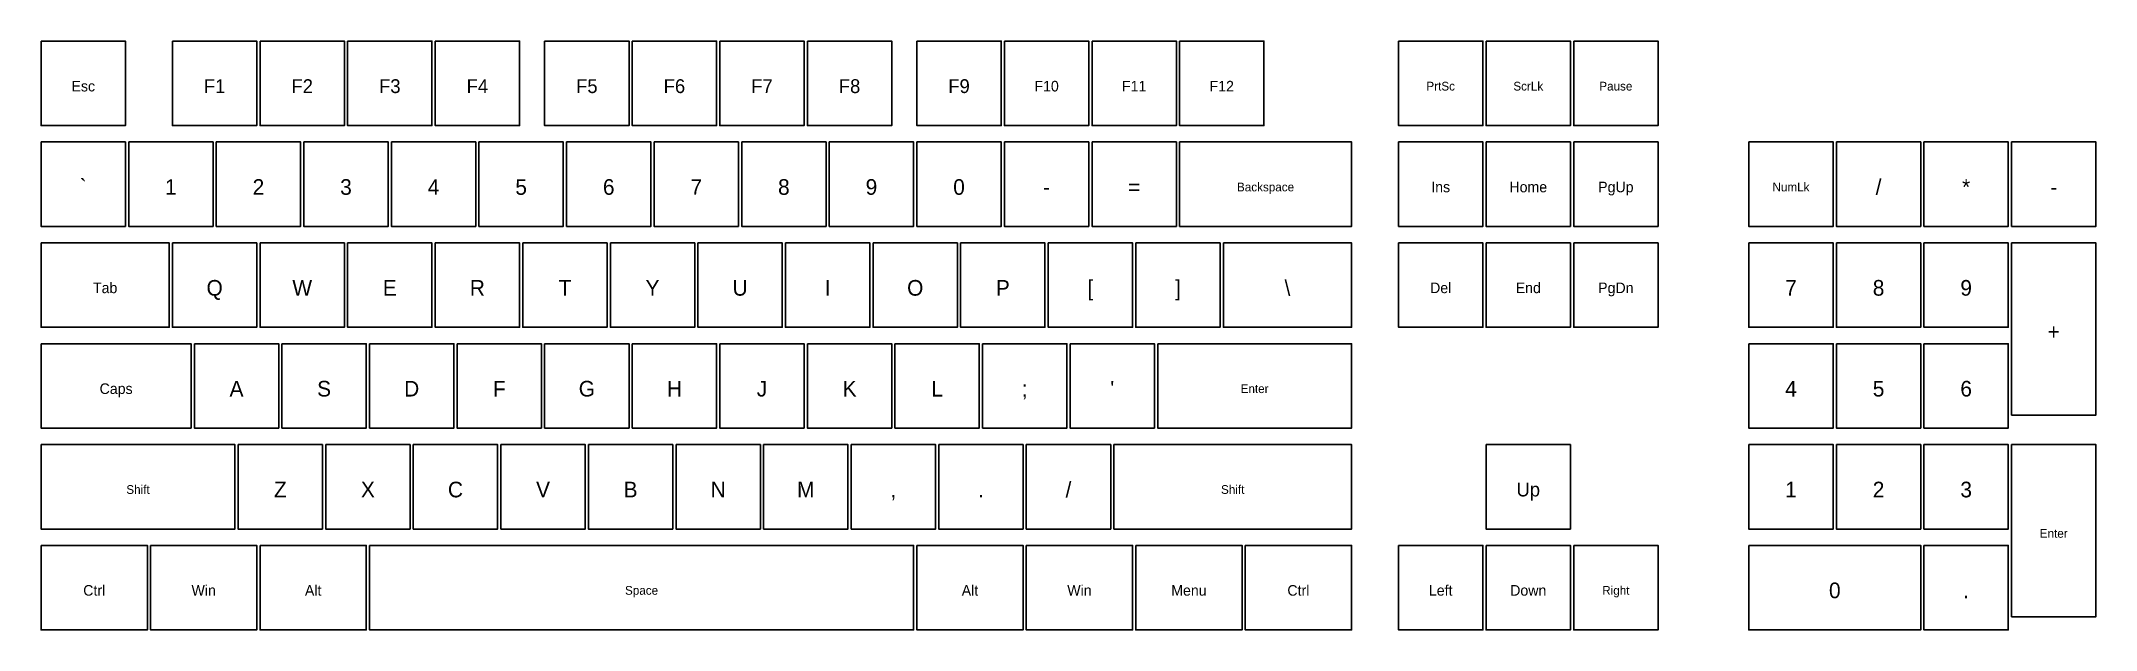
# Model space of a CAD drawing. Header units: inches. Extents: x 0 to 447, y -128 to 0.
import ezdxf
from ezdxf.enums import TextEntityAlignment as Align

# ---------------------------------------------------------------- set-up
doc = ezdxf.new("R2010")
doc.units = ezdxf.units.IN
doc.header["$MEASUREMENT"] = 0

msp = doc.modelspace()

# ---------------------------------------------------------------- linework, layer by layer
for points in [[(0.35, -0.35), (18.7, -0.35), (18.7, -18.7), (0.35, -18.7)], [(28.925, -0.35), (47.275, -0.35), (47.275, -18.7), (28.925, -18.7)], [(47.975, -0.35), (66.325, -0.35), (66.325, -18.7), (47.975, -18.7)], [(67.025, -0.35), (85.375, -0.35), (85.375, -18.7), (67.025, -18.7)], [(86.075, -0.35), (104.425, -0.35), (104.425, -18.7), (86.075, -18.7)], [(109.8875, -0.35), (128.2375, -0.35), (128.2375, -18.7), (109.8875, -18.7)], [(128.9375, -0.35), (147.2875, -0.35), (147.2875, -18.7), (128.9375, -18.7)], [(147.9875, -0.35), (166.3375, -0.35), (166.3375, -18.7), (147.9875, -18.7)], [(167.0375, -0.35), (185.3875, -0.35), (185.3875, -18.7), (167.0375, -18.7)], [(190.85, -0.35), (209.2, -0.35), (209.2, -18.7), (190.85, -18.7)], [(209.9, -0.35), (228.25, -0.35), (228.25, -18.7), (209.9, -18.7)], [(228.95, -0.35), (247.3, -0.35), (247.3, -18.7), (228.95, -18.7)], [(248, -0.35), (266.35, -0.35), (266.35, -18.7), (248, -18.7)], [(295.625, -0.35), (313.975, -0.35), (313.975, -18.7), (295.625, -18.7)], [(314.675, -0.35), (333.025, -0.35), (333.025, -18.7), (314.675, -18.7)], [(333.725, -0.35), (352.075, -0.35), (352.075, -18.7), (333.725, -18.7)], [(0.35, -22.2575), (18.7, -22.2575), (18.7, -40.6075), (0.35, -40.6075)], [(19.4, -22.2575), (37.75, -22.2575), (37.75, -40.6075), (19.4, -40.6075)], [(38.45, -22.2575), (56.8, -22.2575), (56.8, -40.6075), (38.45, -40.6075)], [(57.5, -22.2575), (75.85, -22.2575), (75.85, -40.6075), (57.5, -40.6075)], [(76.55, -22.2575), (94.9, -22.2575), (94.9, -40.6075), (76.55, -40.6075)], [(95.6, -22.2575), (113.95, -22.2575), (113.95, -40.6075), (95.6, -40.6075)], [(114.65, -22.2575), (133, -22.2575), (133, -40.6075), (114.65, -40.6075)], [(133.7, -22.2575), (152.05, -22.2575), (152.05, -40.6075), (133.7, -40.6075)], [(152.75, -22.2575), (171.1, -22.2575), (171.1, -40.6075), (152.75, -40.6075)], [(171.8, -22.2575), (190.15, -22.2575), (190.15, -40.6075), (171.8, -40.6075)], [(190.85, -22.2575), (209.2, -22.2575), (209.2, -40.6075), (190.85, -40.6075)], [(209.9, -22.2575), (228.25, -22.2575), (228.25, -40.6075), (209.9, -40.6075)], [(228.95, -22.2575), (247.3, -22.2575), (247.3, -40.6075), (228.95, -40.6075)], [(248, -22.2575), (285.4, -22.2575), (285.4, -40.6075), (248, -40.6075)], [(295.625, -22.2575), (313.975, -22.2575), (313.975, -40.6075), (295.625, -40.6075)], [(314.675, -22.2575), (333.025, -22.2575), (333.025, -40.6075), (314.675, -40.6075)], [(333.725, -22.2575), (352.075, -22.2575), (352.075, -40.6075), (333.725, -40.6075)], [(371.825, -22.2575), (390.175, -22.2575), (390.175, -40.6075), (371.825, -40.6075)], [(390.875, -22.2575), (409.225, -22.2575), (409.225, -40.6075), (390.875, -40.6075)], [(409.925, -22.2575), (428.275, -22.2575), (428.275, -40.6075), (409.925, -40.6075)], [(428.975, -22.2575), (447.325, -22.2575), (447.325, -40.6075), (428.975, -40.6075)], [(0.35, -44.165), (28.225, -44.165), (28.225, -62.515), (0.35, -62.515)], [(28.925, -44.165), (47.275, -44.165), (47.275, -62.515), (28.925, -62.515)], [(47.975, -44.165), (66.325, -44.165), (66.325, -62.515), (47.975, -62.515)], [(67.025, -44.165), (85.375, -44.165), (85.375, -62.515), (67.025, -62.515)], [(86.075, -44.165), (104.425, -44.165), (104.425, -62.515), (86.075, -62.515)], [(105.125, -44.165), (123.475, -44.165), (123.475, -62.515), (105.125, -62.515)], [(124.175, -44.165), (142.525, -44.165), (142.525, -62.515), (124.175, -62.515)], [(143.225, -44.165), (161.575, -44.165), (161.575, -62.515), (143.225, -62.515)], [(162.275, -44.165), (180.625, -44.165), (180.625, -62.515), (162.275, -62.515)], [(181.325, -44.165), (199.675, -44.165), (199.675, -62.515), (181.325, -62.515)], [(200.375, -44.165), (218.725, -44.165), (218.725, -62.515), (200.375, -62.515)], [(219.425, -44.165), (237.775, -44.165), (237.775, -62.515), (219.425, -62.515)], [(238.475, -44.165), (256.825, -44.165), (256.825, -62.515), (238.475, -62.515)], [(257.525, -44.165), (285.4, -44.165), (285.4, -62.515), (257.525, -62.515)], [(295.625, -44.165), (313.975, -44.165), (313.975, -62.515), (295.625, -62.515)], [(314.675, -44.165), (333.025, -44.165), (333.025, -62.515), (314.675, -62.515)], [(333.725, -44.165), (352.075, -44.165), (352.075, -62.515), (333.725, -62.515)], [(371.825, -44.165), (390.175, -44.165), (390.175, -62.515), (371.825, -62.515)], [(390.875, -44.165), (409.225, -44.165), (409.225, -62.515), (390.875, -62.515)], [(409.925, -44.165), (428.275, -44.165), (428.275, -62.515), (409.925, -62.515)], [(428.975, -44.165), (447.325, -44.165), (447.325, -81.565), (428.975, -81.565)], [(0.35, -66.0725), (32.9875, -66.0725), (32.9875, -84.4225), (0.35, -84.4225)], [(33.6875, -66.0725), (52.0375, -66.0725), (52.0375, -84.4225), (33.6875, -84.4225)], [(52.7375, -66.0725), (71.0875, -66.0725), (71.0875, -84.4225), (52.7375, -84.4225)], [(71.7875, -66.0725), (90.1375, -66.0725), (90.1375, -84.4225), (71.7875, -84.4225)], [(90.8375, -66.0725), (109.1875, -66.0725), (109.1875, -84.4225), (90.8375, -84.4225)], [(109.8875, -66.0725), (128.2375, -66.0725), (128.2375, -84.4225), (109.8875, -84.4225)], [(128.9375, -66.0725), (147.2875, -66.0725), (147.2875, -84.4225), (128.9375, -84.4225)], [(147.9875, -66.0725), (166.3375, -66.0725), (166.3375, -84.4225), (147.9875, -84.4225)], [(167.0375, -66.0725), (185.3875, -66.0725), (185.3875, -84.4225), (167.0375, -84.4225)], [(186.0875, -66.0725), (204.4375, -66.0725), (204.4375, -84.4225), (186.0875, -84.4225)], [(205.1375, -66.0725), (223.4875, -66.0725), (223.4875, -84.4225), (205.1375, -84.4225)], [(224.1875, -66.0725), (242.5375, -66.0725), (242.5375, -84.4225), (224.1875, -84.4225)], [(243.2375, -66.0725), (285.4, -66.0725), (285.4, -84.4225), (243.2375, -84.4225)], [(371.825, -66.0725), (390.175, -66.0725), (390.175, -84.4225), (371.825, -84.4225)], [(390.875, -66.0725), (409.225, -66.0725), (409.225, -84.4225), (390.875, -84.4225)], [(409.925, -66.0725), (428.275, -66.0725), (428.275, -84.4225), (409.925, -84.4225)], [(0.35, -87.98), (42.5125, -87.98), (42.5125, -106.33), (0.35, -106.33)], [(43.2125, -87.98), (61.5625, -87.98), (61.5625, -106.33), (43.2125, -106.33)], [(62.2625, -87.98), (80.6125, -87.98), (80.6125, -106.33), (62.2625, -106.33)], [(81.3125, -87.98), (99.6625, -87.98), (99.6625, -106.33), (81.3125, -106.33)], [(100.3625, -87.98), (118.7125, -87.98), (118.7125, -106.33), (100.3625, -106.33)], [(119.4125, -87.98), (137.7625, -87.98), (137.7625, -106.33), (119.4125, -106.33)], [(138.4625, -87.98), (156.8125, -87.98), (156.8125, -106.33), (138.4625, -106.33)], [(157.5125, -87.98), (175.8625, -87.98), (175.8625, -106.33), (157.5125, -106.33)], [(176.5625, -87.98), (194.9125, -87.98), (194.9125, -106.33), (176.5625, -106.33)], [(195.6125, -87.98), (213.9625, -87.98), (213.9625, -106.33), (195.6125, -106.33)], [(214.6625, -87.98), (233.0125, -87.98), (233.0125, -106.33), (214.6625, -106.33)], [(233.7125, -87.98), (285.4, -87.98), (285.4, -106.33), (233.7125, -106.33)], [(314.675, -87.98), (333.025, -87.98), (333.025, -106.33), (314.675, -106.33)], [(371.825, -87.98), (390.175, -87.98), (390.175, -106.33), (371.825, -106.33)], [(390.875, -87.98), (409.225, -87.98), (409.225, -106.33), (390.875, -106.33)], [(409.925, -87.98), (428.275, -87.98), (428.275, -106.33), (409.925, -106.33)], [(428.975, -87.98), (447.325, -87.98), (447.325, -125.38), (428.975, -125.38)], [(0.35, -109.8875), (23.4625, -109.8875), (23.4625, -128.2375), (0.35, -128.2375)], [(24.1625, -109.8875), (47.275, -109.8875), (47.275, -128.2375), (24.1625, -128.2375)], [(47.975, -109.8875), (71.0875, -109.8875), (71.0875, -128.2375), (47.975, -128.2375)], [(71.7875, -109.8875), (190.15, -109.8875), (190.15, -128.2375), (71.7875, -128.2375)], [(190.85, -109.8875), (213.9625, -109.8875), (213.9625, -128.2375), (190.85, -128.2375)], [(214.6625, -109.8875), (237.775, -109.8875), (237.775, -128.2375), (214.6625, -128.2375)], [(238.475, -109.8875), (261.5875, -109.8875), (261.5875, -128.2375), (238.475, -128.2375)], [(262.2875, -109.8875), (285.4, -109.8875), (285.4, -128.2375), (262.2875, -128.2375)], [(295.625, -109.8875), (313.975, -109.8875), (313.975, -128.2375), (295.625, -128.2375)], [(314.675, -109.8875), (333.025, -109.8875), (333.025, -128.2375), (314.675, -128.2375)], [(333.725, -109.8875), (352.075, -109.8875), (352.075, -128.2375), (333.725, -128.2375)], [(371.825, -109.8875), (409.225, -109.8875), (409.225, -128.2375), (371.825, -128.2375)], [(409.925, -109.8875), (428.275, -109.8875), (428.275, -128.2375), (409.925, -128.2375)]]:
    msp.add_lwpolyline(points, close=True)

# ---------------------------------------------------------------- texts
for s, height, p in [('F1', 3, (38.1, -10.125)), ('F2', 3, (57.15, -10.125)), ('F3', 3, (76.2, -10.125)), ('F4', 3, (95.25, -10.125)), ('F5', 3, (119.0625, -10.125)), ('F6', 3, (138.1125, -10.125)), ('F7', 3, (157.1625, -10.125)), ('F8', 3, (176.2125, -10.125)), ('F9', 3, (200.025, -10.125)), ('Esc', 2.3, (9.525, -10.125)), ('F10', 2.3, (219.075, -10.125)), ('F11', 2.3, (238.125, -10.125)), ('F12', 2.3, (257.175, -10.125)), ('PrtSc', 1.9, (304.8, -10.125)), ('ScrLk', 1.9, (323.85, -10.125)), ('Pause', 1.9, (342.9, -10.125)), ('`', 3.4, (9.525, -32.0325)), ('1', 3.4, (28.575, -32.0325)), ('2', 3.4, (47.625, -32.0325)), ('3', 3.4, (66.675, -32.0325)), ('4', 3.4, (85.725, -32.0325)), ('5', 3.4, (104.775, -32.0325)), ('6', 3.4, (123.825, -32.0325)), ('7', 3.4, (142.875, -32.0325)), ('8', 3.4, (161.925, -32.0325)), ('9', 3.4, (180.975, -32.0325)), ('0', 3.4, (200.025, -32.0325)), ('Backspace', 1.9, (266.7, -32.0325)), ('Ins', 2.3, (304.8, -32.0325)), ('Home', 2.3, (323.85, -32.0325)), ('PgUp', 2.3, (342.9, -32.0325)), ('NumLk', 1.9, (381, -32.0325)), ('/', 3.4, (400.05, -32.0325)), ('*', 3.4, (419.1, -32.0325)), ('-', 3.4, (219.075, -32.0325)), ('=', 3.4, (238.125, -32.0325)), ('-', 3.4, (438.15, -32.0325)), ('Tab', 2.3, (14.2875, -53.94)), ('Q', 3.4, (38.1, -53.94)), ('W', 3.4, (57.15, -53.94)), ('E', 3.4, (76.2, -53.94)), ('R', 3.4, (95.25, -53.94)), ('T', 3.4, (114.3, -53.94)), ('Y', 3.4, (133.35, -53.94)), ('U', 3.4, (152.4, -53.94)), ('I', 3.4, (171.45, -53.94)), ('O', 3.4, (190.5, -53.94)), ('P', 3.4, (209.55, -53.94)), ('[', 3.4, (228.6, -53.94)), (']', 3.4, (247.65, -53.94)), ('\\', 3.4, (271.4625, -53.94)), ('Del', 2.3, (304.8, -53.94)), ('End', 2.3, (323.85, -53.94)), ('PgDn', 2.3, (342.9, -53.94)), ('7', 3.4, (381, -53.94)), ('8', 3.4, (400.05, -53.94)), ('9', 3.4, (419.1, -53.94)), ('+', 3.4, (438.15, -63.465)), ('Caps', 2.3, (16.6687, -75.8475)), ('A', 3.4, (42.8625, -75.8475)), ('S', 3.4, (61.9125, -75.8475)), ('D', 3.4, (80.9625, -75.8475)), ('F', 3.4, (100.0125, -75.8475)), ('G', 3.4, (119.0625, -75.8475)), ('H', 3.4, (138.1125, -75.8475)), ('J', 3.4, (157.1625, -75.8475)), ('K', 3.4, (176.2125, -75.8475)), ('L', 3.4, (195.2625, -75.8475)), (';', 3.4, (214.3125, -75.8475)), ("'", 3.4, (233.3625, -75.8475)), ('Enter', 1.9, (264.3188, -75.8475)), ('4', 3.4, (381, -75.8475)), ('5', 3.4, (400.05, -75.8475)), ('6', 3.4, (419.1, -75.8475)), ('Shift', 1.9, (21.4313, -97.755)), ('Z', 3.4, (52.3875, -97.755)), ('X', 3.4, (71.4375, -97.755)), ('C', 3.4, (90.4875, -97.755)), ('V', 3.4, (109.5375, -97.755)), ('B', 3.4, (128.5875, -97.755)), ('N', 3.4, (147.6375, -97.755)), ('M', 3.4, (166.6875, -97.755)), ('/', 3.4, (223.8375, -97.755)), ('Shift', 1.9, (259.5563, -97.755)), ('Up', 3, (323.85, -97.755)), ('1', 3.4, (381, -97.755)), ('2', 3.4, (400.05, -97.755)), ('3', 3.4, (419.1, -97.755)), (',', 3.4, (185.7375, -97.755)), ('.', 3.4, (204.7875, -97.755)), ('Enter', 1.9, (438.15, -107.28)), ('Ctrl', 2.3, (11.9062, -119.6625)), ('Win', 2.3, (35.7188, -119.6625)), ('Alt', 2.3, (59.5312, -119.6625)), ('Space', 1.9, (130.9688, -119.6625)), ('Alt', 2.3, (202.4062, -119.6625)), ('Win', 2.3, (226.2188, -119.6625)), ('Menu', 2.3, (250.0312, -119.6625)), ('Ctrl', 2.3, (273.8438, -119.6625)), ('Left', 2.3, (304.8, -119.6625)), ('Down', 2.3, (323.85, -119.6625)), ('Right', 1.9, (342.9, -119.6625)), ('0', 3.4, (390.525, -119.6625)), ('.', 3.4, (419.1, -119.6625))]:
    msp.add_text(s, height=height).set_placement(p, align=Align.MIDDLE_CENTER)

doc.saveas('drawing.dxf')
